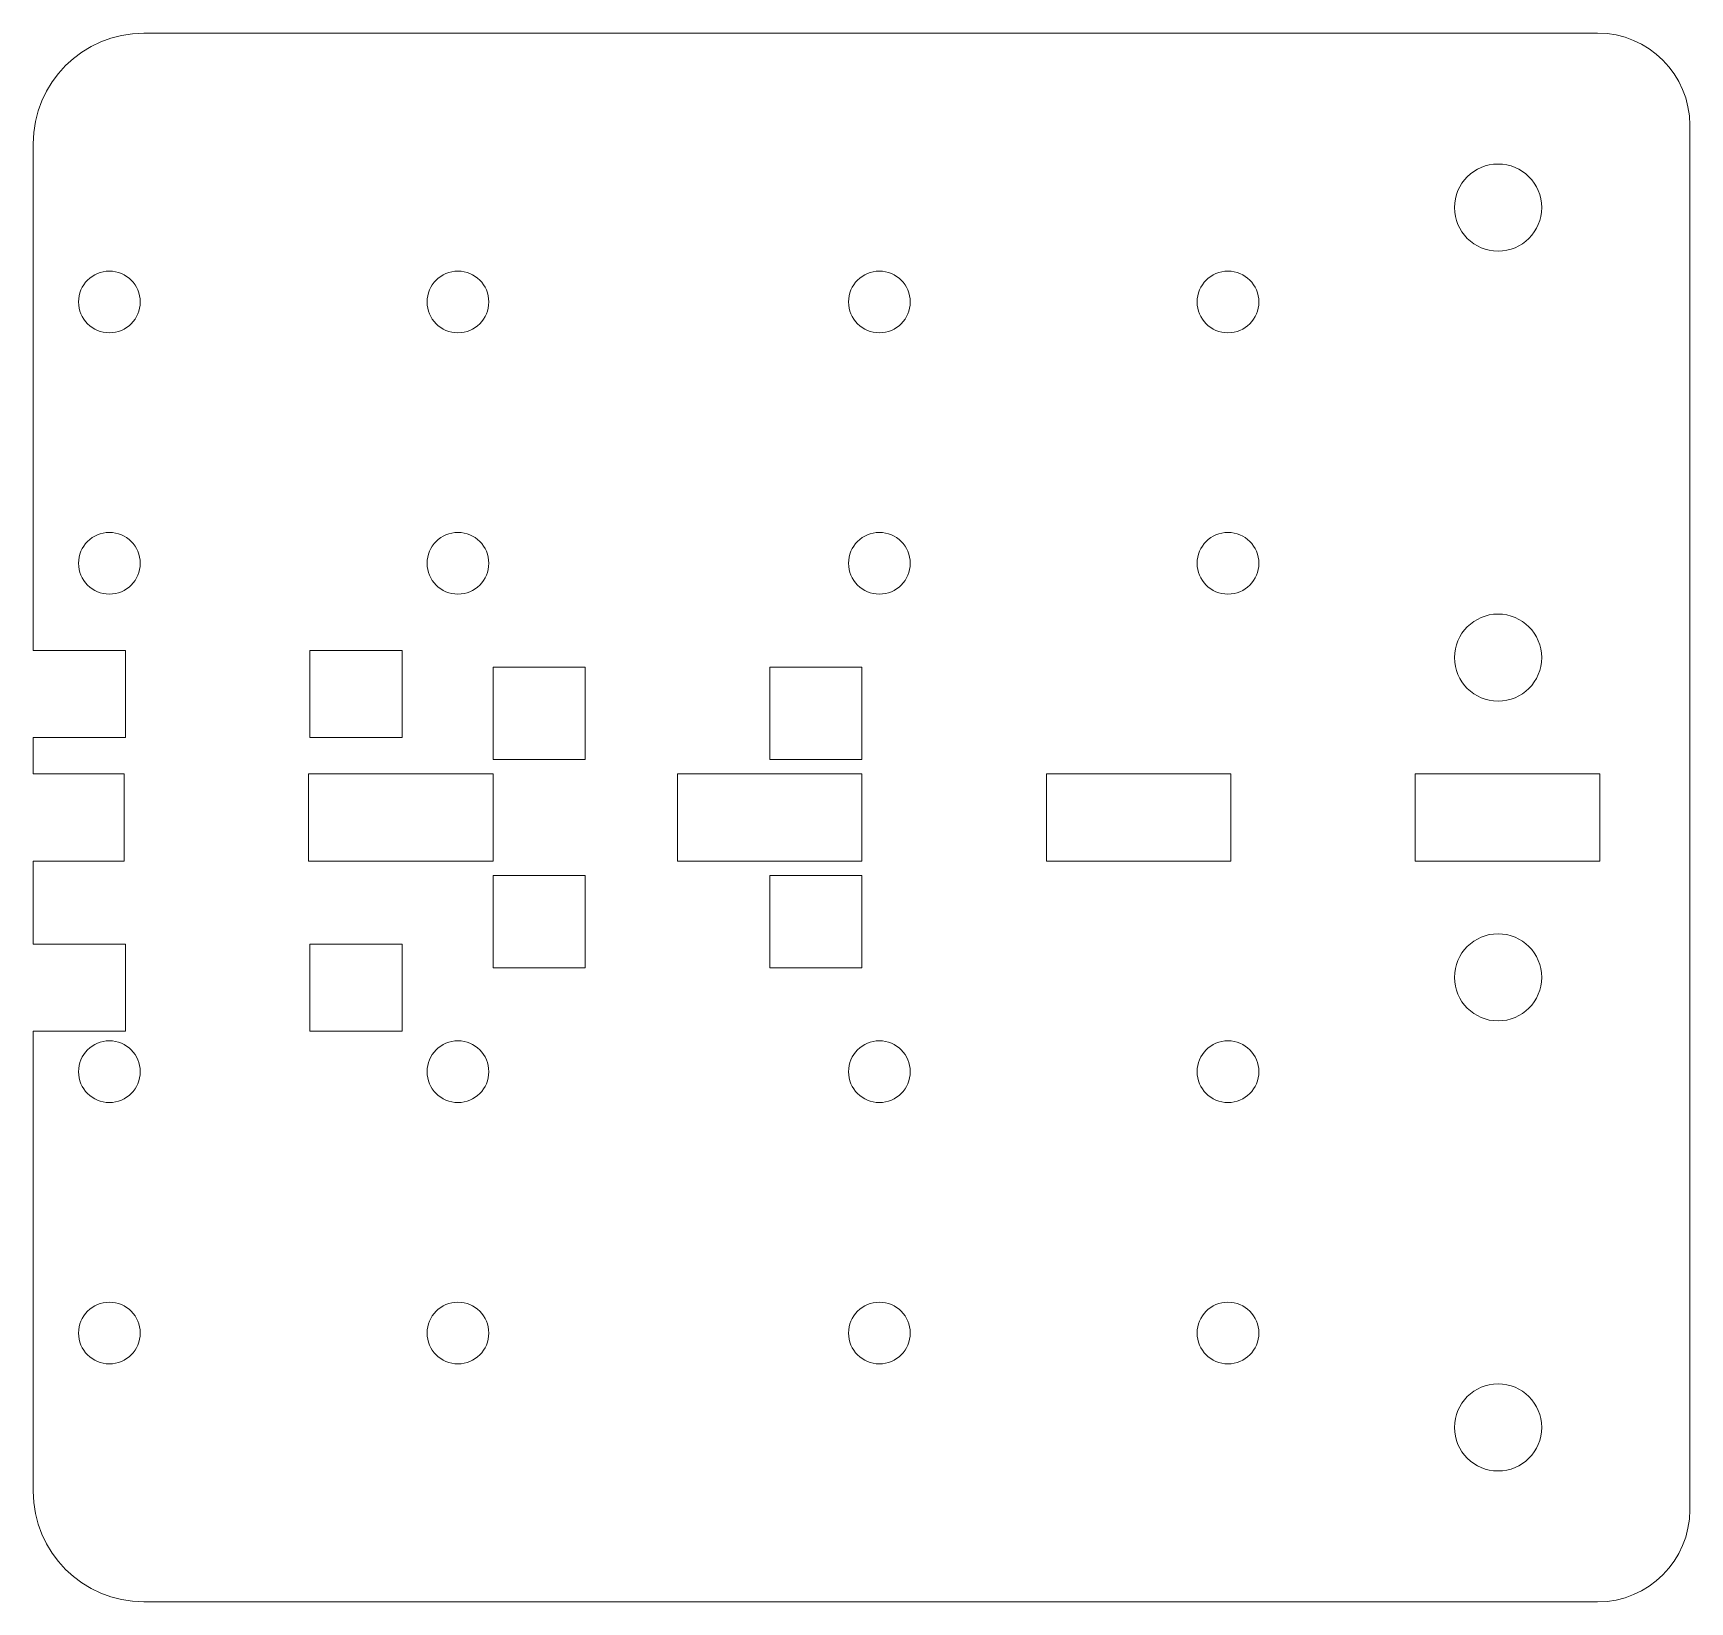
# Model space of a CAD drawing. Header units: inches. Extents: x -2.84 to 1.65, y -2.07 to 2.18.
import ezdxf

# ---------------------------------------------------------------- set-up
doc = ezdxf.new("R2010")
doc.units = ezdxf.units.IN
doc.header["$MEASUREMENT"] = 0

msp = doc.modelspace()

# ---------------------------------------------------------------- linework, layer by layer
at = {"color": 7, "linetype": 'Continuous', "lineweight": 15}
for p, q in [((-2.5385, 2.1793), (1.4025, 2.1793)), ((1.6525, -1.8245), (1.6525, 1.9293)), ((-2.8385, 0.5055), (-2.8385, 1.8793)), ((-2.5885, 0.5055), (-2.8385, 0.5055)), ((-2.5885, 0.2693), (-2.5885, 0.5055)), ((-2.0885, 0.2693), (-2.0885, 0.5055)), ((-1.8385, 0.5055), (-2.0885, 0.5055)), ((-1.8385, 0.2693), (-1.8385, 0.5055)), ((-1.5917, 0.2099), (-1.5917, 0.4599)), ((-1.3417, 0.4599), (-1.5917, 0.4599)), ((-1.3417, 0.2099), (-1.3417, 0.4599)), ((-0.8417, 0.2099), (-0.8417, 0.4599)), ((-0.5917, 0.4599), (-0.8417, 0.4599)), ((-0.5917, 0.2099), (-0.5917, 0.4599)), ((-2.5885, 0.2693), (-2.8385, 0.2693)), ((-2.8385, 0.1704), (-2.8385, 0.2693)), ((-1.8385, 0.2693), (-2.0885, 0.2693)), ((-1.3417, 0.2099), (-1.5917, 0.2099)), ((-0.5917, 0.2099), (-0.8417, 0.2099)), ((-2.5917, 0.1704), (-2.8385, 0.1704)), ((-2.5917, 0.1704), (-2.5917, -0.0656)), ((-1.5917, 0.1704), (-2.0917, 0.1704)), ((-2.0917, -0.0656), (-2.0917, 0.1704)), ((-1.5917, 0.1704), (-1.5917, -0.0656)), ((-0.5917, 0.1704), (-1.0917, 0.1704)), ((-1.0917, -0.0656), (-1.0917, 0.1704)), ((-0.5917, 0.1704), (-0.5917, -0.0656)), ((0.4083, 0.1704), (-0.0917, 0.1704)), ((-0.0917, -0.0656), (-0.0917, 0.1704)), ((0.4083, 0.1704), (0.4083, -0.0656)), ((1.4083, 0.1704), (0.9083, 0.1704)), ((0.9083, -0.0656), (0.9083, 0.1704)), ((1.4083, 0.1704), (1.4083, -0.0656)), ((-2.5917, -0.0656), (-2.8385, -0.0656)), ((-2.8385, -0.2907), (-2.8385, -0.0656)), ((-1.5917, -0.0656), (-2.0917, -0.0656)), ((-0.5917, -0.0656), (-1.0917, -0.0656)), ((0.4083, -0.0656), (-0.0917, -0.0656)), ((1.4083, -0.0656), (0.9083, -0.0656)), ((-1.5917, -0.1051), (-1.5917, -0.3551)), ((-1.3417, -0.1051), (-1.5917, -0.1051)), ((-1.3417, -0.1051), (-1.3417, -0.3551)), ((-0.8417, -0.1051), (-0.8417, -0.3551)), ((-0.5917, -0.1051), (-0.8417, -0.1051)), ((-0.5917, -0.1051), (-0.5917, -0.3551)), ((-2.5885, -0.2907), (-2.8385, -0.2907)), ((-2.5885, -0.5269), (-2.5885, -0.2907)), ((-2.0885, -0.5269), (-2.0885, -0.2907)), ((-1.8385, -0.2907), (-2.0885, -0.2907)), ((-1.8385, -0.5269), (-1.8385, -0.2907)), ((-1.3417, -0.3551), (-1.5917, -0.3551)), ((-0.5917, -0.3551), (-0.8417, -0.3551)), ((-2.5885, -0.5269), (-2.8385, -0.5269)), ((-2.8385, -1.7745), (-2.8385, -0.5269)), ((-1.8385, -0.5269), (-2.0885, -0.5269)), ((1.4025, -2.0745), (-2.5385, -2.0745))]:
    msp.add_line(p, q, dxfattribs=at)
for centre, radius in [((1.1327, 1.7063), 0.1181), ((-2.6318, 1.4504), 0.0837), ((-1.687, 1.4504), 0.0837), ((-0.5445, 1.4504), 0.0837), ((0.4004, 1.4504), 0.0837), ((-2.6318, 0.7418), 0.0837), ((-1.687, 0.7418), 0.0837), ((-0.5445, 0.7418), 0.0837), ((0.4004, 0.7418), 0.0837), ((1.1327, 0.4859), 0.1181), ((1.1327, -0.381), 0.1181), ((-2.6318, -0.6369), 0.0837), ((-1.687, -0.6369), 0.0837), ((-0.5445, -0.6369), 0.0837), ((0.4004, -0.6369), 0.0837), ((-2.6318, -1.3456), 0.0837), ((-1.687, -1.3456), 0.0837), ((-0.5445, -1.3456), 0.0837), ((0.4004, -1.3456), 0.0837), ((1.1327, -1.6015), 0.1181)]:
    msp.add_circle(centre, radius, dxfattribs=at)
for centre, radius, start, end in [((-2.5385, 1.8793), 0.3, 90, 180), ((1.4025, 1.9293), 0.25, 0, 90), ((-2.5385, -1.7745), 0.3, 180, 270), ((1.4025, -1.8245), 0.25, 270, 0)]:
    msp.add_arc(centre, radius, start, end, dxfattribs=at)

doc.saveas('drawing.dxf')
